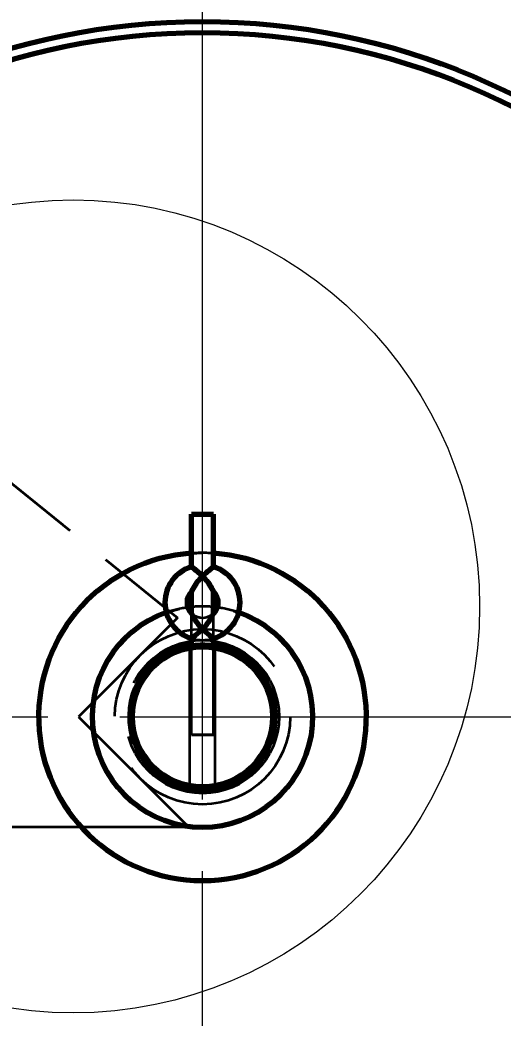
# Model space of a CAD drawing. Header units: millimetres. Extents: x 0 to 2382, y 0 to 420.
# Drawn here: x 304.19 to 312.95, y 225.54 to 243.63 of the extents above; entities that cross this region are included whole.
import ezdxf

# ---------------------------------------------------------------- set-up
doc = ezdxf.new("R2010")
doc.units = ezdxf.units.MM
doc.linetypes.add('IRAM-E-TRAZOS', pattern=[5, 4, -1])
doc.linetypes.add('IRAM-F-TRAZO-PUNTO', pattern=[20, 15, -2, 1, -2])
for name, color, linetype, lineweight in [('01-VISIBLE', 7, 'CONTINUOUS', 70), ('02-OCULTA', 4, 'IRAM-E-TRAZOS', 35), ('03-EJE', 1, 'IRAM-F-TRAZO-PUNTO', 18), ('04-COTA', 3, 'CONTINUOUS', 18), ('08-FINA', 5, 'CONTINUOUS', 18)]:
    doc.layers.add(name, color=color, linetype=linetype, lineweight=lineweight)
doc.styles.add('ISO3098', font='isocpeur.ttf')
doc.dimstyles.new('FLAMA-IRAM', dxfattribs={"dimtxt": 3.5, "dimasz": 3.5, "dimexe": 2, "dimexo": 1.5, "dimgap": 1, "dimtad": 1, "dimdec": 1, "dimtxsty": 'ISO3098', "dimblk": 'IRAM_FLECHA', "dimblk1": 'IRAM_FLECHA', "dimblk2": 'IRAM_FLECHA', "dimcen": 2.5, "dimclrd": 256, "dimclre": 256, "dimclrt": 256, "dimazin": 3, "dimtfac": 1, "dimtmove": 0, "dimatfit": 3, "dimlwd": 18, "dimlwe": 18})

# ---------------------------------------------------------------- blocks, each defined once
blk = doc.blocks.new('IRAM_FLECHA')
blk.add_solid([(0, 0), (-1, 0.125), (-1, -0.125)])

msp = doc.modelspace()

# ---------------------------------------------------------------- linework, layer by layer
at = {"layer": '01-VISIBLE'}
for p, q in [((307.3, 233.72), (307.3, 234.67)), ((307.7, 233.72), (307.7, 234.67)), ((307.3, 232.874), (307.3, 233.266)), ((307.7, 232.874), (307.7, 233.266)), ((307.3, 232.254), (307.3, 232.42)), ((307.7, 232.254), (307.7, 232.42))]:
    msp.add_line(p, q, dxfattribs=at)
for points in [[(307.3, 234.67), (307.35, 234.67), (307.4, 234.67), (307.45, 234.67), (307.5, 234.67), (307.55, 234.67), (307.6, 234.67), (307.65, 234.67), (307.7, 234.67)], [(307.3, 233.72), (307.335, 233.694), (307.369, 233.666), (307.403, 233.639), (307.436, 233.61), (307.469, 233.58), (307.5, 233.55)], [(307.3, 233.72), (307.307, 233.715), (307.314, 233.71), (307.32, 233.705), (307.327, 233.7), (307.334, 233.695), (307.34, 233.689)], [(307.5, 233.55), (307.46, 233.508), (307.422, 233.464), (307.386, 233.418), (307.353, 233.369), (307.324, 233.319), (307.3, 233.266)], [(307.352, 233.681), (307.377, 233.66), (307.403, 233.639), (307.428, 233.618), (307.452, 233.596), (307.476, 233.573), (307.5, 233.55)], [(307.5, 233.55), (307.531, 233.58), (307.564, 233.61), (307.597, 233.639), (307.631, 233.666), (307.665, 233.694), (307.7, 233.72)], [(307.7, 233.266), (307.676, 233.319), (307.647, 233.369), (307.614, 233.418), (307.578, 233.464), (307.54, 233.508), (307.5, 233.55)], [(307.7, 233.72), (307.692, 233.714), (307.683, 233.708), (307.675, 233.701), (307.667, 233.695), (307.659, 233.689), (307.65, 233.682)], [(307.362, 233.382), (307.362, 233.382), (307.362, 233.383), (307.362, 233.383), (307.362, 233.383), (307.362, 233.383), (307.362, 233.383)], [(307.366, 233.39), (307.367, 233.39), (307.367, 233.391), (307.368, 233.392), (307.368, 233.392), (307.369, 233.393), (307.369, 233.394)], [(307.385, 233.416), (307.385, 233.417), (307.386, 233.418), (307.387, 233.419), (307.388, 233.421), (307.389, 233.422), (307.39, 233.423)], [(307.608, 233.426), (307.612, 233.42), (307.616, 233.414), (307.621, 233.408), (307.625, 233.402), (307.629, 233.396), (307.633, 233.39)], [(307.634, 233.389), (307.635, 233.388), (307.635, 233.388), (307.635, 233.387), (307.636, 233.387), (307.636, 233.386), (307.636, 233.386)], [(307.637, 233.384), (307.637, 233.384), (307.637, 233.384), (307.637, 233.384), (307.637, 233.384), (307.638, 233.384), (307.638, 233.383)], [(307.3, 233.266), (307.266, 233.224), (307.241, 233.176), (307.225, 233.124), (307.22, 233.07), (307.225, 233.016), (307.241, 232.964), (307.266, 232.916), (307.3, 232.874)], [(307.3, 233.266), (307.303, 233.272), (307.305, 233.279), (307.308, 233.285), (307.311, 233.291), (307.314, 233.297), (307.317, 233.304)], [(307.319, 233.308), (307.319, 233.309), (307.32, 233.31), (307.32, 233.31), (307.321, 233.311), (307.321, 233.312), (307.321, 233.313)], [(307.323, 233.316), (307.324, 233.317), (307.324, 233.317), (307.324, 233.318), (307.324, 233.318), (307.324, 233.319), (307.325, 233.319)], [(307.334, 233.336), (307.334, 233.336), (307.334, 233.337), (307.334, 233.337), (307.334, 233.337), (307.334, 233.337), (307.334, 233.337)], [(307.344, 233.354), (307.344, 233.354), (307.344, 233.354), (307.344, 233.354), (307.344, 233.354), (307.344, 233.354), (307.344, 233.354)], [(307.656, 233.354), (307.657, 233.352), (307.658, 233.35), (307.659, 233.348), (307.661, 233.346), (307.662, 233.344), (307.663, 233.342)], [(307.665, 233.338), (307.666, 233.336), (307.667, 233.334), (307.668, 233.332), (307.669, 233.33), (307.67, 233.328), (307.671, 233.327)], [(307.672, 233.326), (307.672, 233.326), (307.672, 233.326), (307.672, 233.326), (307.672, 233.326), (307.672, 233.326), (307.672, 233.326)], [(307.672, 233.326), (307.672, 233.326), (307.672, 233.326), (307.672, 233.326), (307.672, 233.326), (307.672, 233.326), (307.672, 233.326)], [(307.672, 233.325), (307.672, 233.325), (307.672, 233.325), (307.672, 233.325), (307.672, 233.325), (307.672, 233.325), (307.672, 233.325)], [(307.672, 233.325), (307.672, 233.325), (307.672, 233.325), (307.673, 233.324), (307.673, 233.324), (307.673, 233.324), (307.673, 233.324)], [(307.673, 233.324), (307.673, 233.324), (307.673, 233.324), (307.673, 233.324), (307.673, 233.324), (307.673, 233.324), (307.673, 233.324)], [(307.673, 233.323), (307.673, 233.323), (307.673, 233.323), (307.673, 233.323), (307.673, 233.323), (307.673, 233.323), (307.673, 233.323)], [(307.673, 233.323), (307.673, 233.323), (307.673, 233.323), (307.673, 233.323), (307.673, 233.323), (307.673, 233.323), (307.673, 233.323)], [(307.674, 233.323), (307.674, 233.323), (307.674, 233.323), (307.674, 233.323), (307.674, 233.323), (307.674, 233.323), (307.674, 233.323)], [(307.674, 233.322), (307.674, 233.322), (307.674, 233.322), (307.674, 233.322), (307.674, 233.322), (307.674, 233.322), (307.674, 233.322)], [(307.674, 233.322), (307.674, 233.322), (307.674, 233.322), (307.674, 233.322), (307.674, 233.322), (307.674, 233.322), (307.674, 233.322)], [(307.674, 233.322), (307.674, 233.322), (307.674, 233.322), (307.674, 233.322), (307.674, 233.322), (307.674, 233.322), (307.674, 233.322)], [(307.674, 233.321), (307.674, 233.321), (307.674, 233.321), (307.674, 233.321), (307.674, 233.321), (307.674, 233.321), (307.674, 233.321)], [(307.674, 233.321), (307.674, 233.321), (307.674, 233.321), (307.674, 233.321), (307.674, 233.321), (307.674, 233.321), (307.674, 233.321)], [(307.675, 233.321), (307.675, 233.321), (307.675, 233.321), (307.675, 233.321), (307.675, 233.321), (307.675, 233.321), (307.675, 233.321)], [(307.683, 233.304), (307.686, 233.297), (307.689, 233.291), (307.692, 233.285), (307.695, 233.279), (307.697, 233.272), (307.7, 233.266)], [(307.7, 233.266), (307.734, 233.224), (307.759, 233.176), (307.775, 233.124), (307.78, 233.07), (307.775, 233.016), (307.759, 232.964), (307.734, 232.916), (307.7, 232.874)], [(307.701, 233.265), (307.734, 233.223), (307.759, 233.175), (307.775, 233.123), (307.78, 233.07), (307.775, 233.016), (307.759, 232.964), (307.734, 232.916), (307.7, 232.874)], [(307.3, 232.874), (307.324, 232.821), (307.353, 232.771), (307.386, 232.722), (307.422, 232.676), (307.46, 232.632), (307.5, 232.59)], [(307.5, 232.59), (307.54, 232.632), (307.578, 232.676), (307.614, 232.722), (307.647, 232.771), (307.676, 232.821), (307.7, 232.874)], [(307.5, 232.59), (307.469, 232.56), (307.436, 232.53), (307.403, 232.501), (307.369, 232.474), (307.335, 232.446), (307.3, 232.42)], [(307.7, 232.42), (307.665, 232.446), (307.631, 232.474), (307.597, 232.501), (307.564, 232.53), (307.531, 232.56), (307.5, 232.59)], [(307.487, 232.27), (307.489, 232.27), (307.491, 232.27), (307.494, 232.27), (307.496, 232.27), (307.498, 232.27), (307.5, 232.27)], [(307.5, 232.27), (307.53, 232.27), (307.559, 232.269), (307.589, 232.267), (307.618, 232.264), (307.648, 232.261), (307.677, 232.258)]]:
    msp.add_lwpolyline(points, dxfattribs=at)
for radius in [17.5, 12.6, 12.4, 1.27]:
    msp.add_circle((307.5, 231), radius, dxfattribs=at)
for centre, radius, start, end in [((307.5, 231), 2.97, 93.8612, -90), ((307.5, 231), 2.97, -90, 86.1388), ((307.5, 233.07), 0.68, 107.1046, -107.1046), ((307.5, 233.07), 0.68, -72.8954, 72.8954), ((307.5, 231), 2, 109.1354, 70.8646), ((307.5, 231), 2, 95.7392, 97.6399), ((307.5, 231), 2, 82.3601, 84.2608), ((307.5, 231), 1.32, 98.7147, 81.2853)]:
    msp.add_arc(centre, radius, start, end, dxfattribs=at)
at = {"layer": '02-OCULTA'}
for p, q in [((301.854, 237), (307.049, 232.794)), ((301.854, 237), (307.049, 232.794)), ((301.986, 236.894), (307.049, 232.794)), ((301.986, 236.894), (307.049, 232.794)), ((307.3, 233.72), (307.3, 234.67)), ((307.7, 233.72), (307.7, 234.67)), ((307.3, 232.874), (307.3, 233.266)), ((307.7, 232.874), (307.7, 233.266)), ((307.3, 232.42), (307.3, 232.874)), ((307.3, 232.42), (307.3, 232.874)), ((307.7, 232.42), (307.7, 232.874)), ((307.7, 232.42), (307.7, 232.874)), ((307.049, 232.794), (305.255, 231)), ((307.049, 232.794), (305.255, 231)), ((307.049, 232.794), (305.255, 231)), ((307.049, 232.794), (305.255, 231)), ((307.3, 230.67), (307.3, 232.42)), ((307.7, 230.67), (307.7, 232.42)), ((307.27, 229.751), (307.27, 232.249)), ((307.27, 229.751), (307.27, 232.249)), ((307.3, 230.67), (307.3, 232.254)), ((307.7, 230.67), (307.7, 232.254)), ((307.73, 229.751), (307.73, 232.249)), ((307.73, 229.751), (307.73, 232.249)), ((305.255, 231), (307.255, 229)), ((305.255, 231), (307.255, 229)), ((305.255, 231), (307.255, 229)), ((305.255, 231), (307.255, 229)), ((307.255, 229), (301.718, 229)), ((307.255, 229), (301.718, 229)), ((307.255, 229), (301.986, 229)), ((307.255, 229), (301.986, 229))]:
    msp.add_line(p, q, dxfattribs=at)
for points in [[(307.5, 234.67), (307.467, 234.67), (307.433, 234.67), (307.4, 234.67), (307.367, 234.67), (307.333, 234.67), (307.3, 234.67)], [(307.3, 234.67), (307.35, 234.67), (307.4, 234.67), (307.45, 234.67), (307.5, 234.67), (307.55, 234.67), (307.6, 234.67), (307.65, 234.67), (307.7, 234.67)], [(307.5, 234.67), (307.467, 234.67), (307.433, 234.67), (307.4, 234.67), (307.367, 234.67), (307.333, 234.67), (307.3, 234.67)], [(307.7, 234.67), (307.667, 234.67), (307.633, 234.67), (307.6, 234.67), (307.567, 234.67), (307.533, 234.67), (307.5, 234.67)], [(307.7, 234.67), (307.667, 234.67), (307.633, 234.67), (307.6, 234.67), (307.567, 234.67), (307.533, 234.67), (307.5, 234.67)], [(307.3, 233.72), (307.335, 233.694), (307.369, 233.666), (307.403, 233.639), (307.436, 233.61), (307.469, 233.58), (307.5, 233.55)], [(307.3, 233.72), (307.335, 233.694), (307.369, 233.666), (307.403, 233.639), (307.436, 233.61), (307.469, 233.58), (307.5, 233.55)], [(307.5, 233.55), (307.46, 233.508), (307.422, 233.464), (307.386, 233.418), (307.353, 233.369), (307.324, 233.319), (307.3, 233.266)], [(307.3, 233.266), (307.324, 233.319), (307.353, 233.369), (307.386, 233.418), (307.422, 233.464), (307.46, 233.508), (307.5, 233.55)], [(307.34, 233.689), (307.342, 233.688), (307.344, 233.687), (307.346, 233.685), (307.348, 233.684), (307.35, 233.682), (307.352, 233.681)], [(307.39, 233.423), (307.407, 233.445), (307.424, 233.467), (307.442, 233.488), (307.461, 233.509), (307.48, 233.53), (307.5, 233.55)], [(307.7, 233.72), (307.665, 233.694), (307.631, 233.666), (307.597, 233.639), (307.564, 233.61), (307.531, 233.58), (307.5, 233.55)], [(307.5, 233.55), (307.531, 233.58), (307.564, 233.61), (307.597, 233.639), (307.631, 233.666), (307.665, 233.694), (307.7, 233.72)], [(307.65, 233.682), (307.624, 233.661), (307.599, 233.64), (307.573, 233.618), (307.548, 233.596), (307.524, 233.573), (307.5, 233.55)], [(307.5, 233.55), (307.54, 233.508), (307.578, 233.464), (307.614, 233.418), (307.647, 233.369), (307.676, 233.319), (307.7, 233.266)], [(307.7, 233.266), (307.676, 233.319), (307.647, 233.369), (307.614, 233.418), (307.578, 233.464), (307.54, 233.508), (307.5, 233.55)], [(307.5, 233.55), (307.519, 233.53), (307.538, 233.511), (307.556, 233.49), (307.574, 233.469), (307.591, 233.448), (307.608, 233.426)], [(307.344, 233.354), (307.347, 233.359), (307.35, 233.364), (307.353, 233.368), (307.356, 233.373), (307.359, 233.378), (307.362, 233.382)], [(307.362, 233.383), (307.363, 233.384), (307.364, 233.385), (307.364, 233.386), (307.365, 233.387), (307.366, 233.389), (307.366, 233.39)], [(307.369, 233.394), (307.372, 233.397), (307.374, 233.401), (307.377, 233.405), (307.379, 233.409), (307.382, 233.412), (307.385, 233.416)], [(307.633, 233.39), (307.633, 233.39), (307.634, 233.39), (307.634, 233.389), (307.634, 233.389), (307.634, 233.389), (307.634, 233.389)], [(307.636, 233.386), (307.636, 233.385), (307.637, 233.385), (307.637, 233.385), (307.637, 233.385), (307.637, 233.385), (307.637, 233.384)], [(307.638, 233.383), (307.641, 233.379), (307.644, 233.374), (307.647, 233.369), (307.65, 233.364), (307.653, 233.359), (307.656, 233.354)], [(307.3, 233.266), (307.266, 233.224), (307.241, 233.176), (307.225, 233.124), (307.22, 233.07), (307.225, 233.016), (307.241, 232.964), (307.266, 232.916), (307.3, 232.874)], [(307.701, 233.265), (307.732, 233.226), (307.757, 233.182), (307.772, 233.134), (307.78, 233.085), (307.778, 233.034), (307.767, 232.985), (307.747, 232.939), (307.72, 232.897), (307.685, 232.86), (307.645, 232.83), (307.599, 232.808), (307.551, 232.795), (307.501, 232.79), (307.451, 232.794), (307.402, 232.808), (307.357, 232.829), (307.316, 232.859), (307.281, 232.895), (307.253, 232.937), (307.234, 232.984), (307.222, 233.033), (307.22, 233.083), (307.227, 233.133), (307.243, 233.181), (307.267, 233.225), (307.298, 233.264)], [(307.7, 232.874), (307.661, 232.841), (307.616, 232.815), (307.567, 232.798), (307.516, 232.79), (307.465, 232.792), (307.414, 232.803), (307.367, 232.824), (307.324, 232.852), (307.287, 232.888), (307.257, 232.93), (307.236, 232.977), (307.223, 233.027), (307.22, 233.078), (307.226, 233.13), (307.242, 233.179), (307.266, 233.224), (307.298, 233.264)], [(307.317, 233.304), (307.317, 233.304), (307.318, 233.305), (307.318, 233.306), (307.318, 233.306), (307.319, 233.307), (307.319, 233.308)], [(307.321, 233.313), (307.322, 233.313), (307.322, 233.314), (307.322, 233.315), (307.323, 233.315), (307.323, 233.316), (307.323, 233.316)], [(307.325, 233.319), (307.326, 233.322), (307.328, 233.325), (307.329, 233.328), (307.331, 233.331), (307.332, 233.334), (307.334, 233.336)], [(307.334, 233.337), (307.336, 233.34), (307.337, 233.343), (307.339, 233.345), (307.341, 233.348), (307.342, 233.351), (307.344, 233.354)], [(307.663, 233.342), (307.663, 233.341), (307.664, 233.341), (307.664, 233.34), (307.664, 233.339), (307.665, 233.339), (307.665, 233.338)], [(307.671, 233.327), (307.672, 233.326), (307.672, 233.326), (307.672, 233.326), (307.672, 233.326), (307.672, 233.326), (307.672, 233.326)], [(307.672, 233.326), (307.672, 233.326), (307.672, 233.326), (307.672, 233.326), (307.672, 233.326), (307.672, 233.326), (307.672, 233.326)], [(307.672, 233.326), (307.672, 233.325), (307.672, 233.325), (307.672, 233.325), (307.672, 233.325), (307.672, 233.325), (307.672, 233.325)], [(307.672, 233.325), (307.672, 233.325), (307.672, 233.325), (307.672, 233.325), (307.672, 233.325), (307.672, 233.325), (307.672, 233.325)], [(307.673, 233.324), (307.673, 233.324), (307.673, 233.324), (307.673, 233.324), (307.673, 233.324), (307.673, 233.324), (307.673, 233.324)], [(307.673, 233.324), (307.673, 233.324), (307.673, 233.324), (307.673, 233.324), (307.673, 233.323), (307.673, 233.323), (307.673, 233.323)], [(307.673, 233.323), (307.673, 233.323), (307.673, 233.323), (307.673, 233.323), (307.673, 233.323), (307.673, 233.323), (307.673, 233.323)], [(307.673, 233.323), (307.673, 233.323), (307.673, 233.323), (307.673, 233.323), (307.673, 233.323), (307.673, 233.323), (307.674, 233.323)], [(307.674, 233.323), (307.674, 233.323), (307.674, 233.323), (307.674, 233.322), (307.674, 233.322), (307.674, 233.322), (307.674, 233.322)], [(307.674, 233.322), (307.674, 233.322), (307.674, 233.322), (307.674, 233.322), (307.674, 233.322), (307.674, 233.322), (307.674, 233.322)], [(307.674, 233.322), (307.674, 233.322), (307.674, 233.322), (307.674, 233.322), (307.674, 233.322), (307.674, 233.322), (307.674, 233.322)], [(307.674, 233.322), (307.674, 233.322), (307.674, 233.321), (307.674, 233.321), (307.674, 233.321), (307.674, 233.321), (307.674, 233.321)], [(307.674, 233.321), (307.674, 233.321), (307.674, 233.321), (307.674, 233.321), (307.674, 233.321), (307.674, 233.321), (307.674, 233.321)], [(307.674, 233.321), (307.674, 233.321), (307.675, 233.321), (307.675, 233.321), (307.675, 233.321), (307.675, 233.321), (307.675, 233.321)], [(307.675, 233.321), (307.676, 233.318), (307.678, 233.315), (307.679, 233.312), (307.68, 233.309), (307.682, 233.306), (307.683, 233.304)], [(307.7, 233.266), (307.734, 233.224), (307.759, 233.176), (307.775, 233.124), (307.78, 233.07), (307.775, 233.016), (307.759, 232.964), (307.734, 232.916), (307.7, 232.874)], [(307.5, 232.59), (307.46, 232.632), (307.422, 232.676), (307.386, 232.722), (307.353, 232.771), (307.324, 232.821), (307.3, 232.874)], [(307.3, 232.874), (307.324, 232.821), (307.353, 232.771), (307.386, 232.722), (307.422, 232.676), (307.46, 232.632), (307.5, 232.59)], [(307.5, 232.59), (307.46, 232.632), (307.422, 232.676), (307.386, 232.722), (307.353, 232.771), (307.324, 232.821), (307.3, 232.874)], [(307.5, 232.59), (307.54, 232.632), (307.578, 232.676), (307.614, 232.722), (307.647, 232.771), (307.676, 232.821), (307.7, 232.874)], [(307.7, 232.874), (307.676, 232.821), (307.647, 232.771), (307.614, 232.722), (307.578, 232.676), (307.54, 232.632), (307.5, 232.59)], [(307.7, 232.874), (307.676, 232.821), (307.647, 232.771), (307.614, 232.722), (307.578, 232.676), (307.54, 232.632), (307.5, 232.59)], [(307.3, 232.42), (307.335, 232.446), (307.369, 232.474), (307.403, 232.501), (307.436, 232.53), (307.469, 232.56), (307.5, 232.59)], [(307.5, 232.59), (307.469, 232.56), (307.436, 232.53), (307.403, 232.501), (307.369, 232.474), (307.335, 232.446), (307.3, 232.42)], [(307.3, 232.42), (307.335, 232.446), (307.369, 232.474), (307.403, 232.501), (307.436, 232.53), (307.469, 232.56), (307.5, 232.59)], [(307.7, 232.42), (307.665, 232.446), (307.631, 232.474), (307.597, 232.501), (307.564, 232.53), (307.531, 232.56), (307.5, 232.59)], [(307.7, 232.42), (307.665, 232.446), (307.631, 232.474), (307.597, 232.501), (307.564, 232.53), (307.531, 232.56), (307.5, 232.59)], [(307.7, 232.42), (307.665, 232.446), (307.631, 232.474), (307.597, 232.501), (307.564, 232.53), (307.531, 232.56), (307.5, 232.59)], [(307.5, 232.27), (307.461, 232.269), (307.423, 232.268), (307.385, 232.265), (307.346, 232.261), (307.308, 232.255), (307.27, 232.249)], [(307.27, 232.249), (307.308, 232.255), (307.346, 232.261), (307.385, 232.265), (307.423, 232.268), (307.461, 232.269), (307.5, 232.27)], [(307.5, 232.27), (307.461, 232.269), (307.423, 232.268), (307.385, 232.265), (307.346, 232.261), (307.308, 232.255), (307.27, 232.249)], [(307.27, 232.249), (307.306, 232.255), (307.342, 232.26), (307.378, 232.264), (307.414, 232.267), (307.451, 232.269), (307.487, 232.27)], [(307.73, 232.249), (307.692, 232.255), (307.654, 232.261), (307.615, 232.265), (307.577, 232.268), (307.539, 232.269), (307.5, 232.27)], [(307.5, 232.27), (307.539, 232.269), (307.577, 232.268), (307.615, 232.265), (307.654, 232.261), (307.692, 232.255), (307.73, 232.249)], [(307.73, 232.249), (307.692, 232.255), (307.654, 232.261), (307.615, 232.265), (307.577, 232.268), (307.539, 232.269), (307.5, 232.27)], [(307.677, 232.258), (307.686, 232.256), (307.695, 232.255), (307.703, 232.254), (307.712, 232.252), (307.721, 232.251), (307.73, 232.249)], [(307.5, 230.67), (307.467, 230.67), (307.433, 230.67), (307.4, 230.67), (307.367, 230.67), (307.333, 230.67), (307.3, 230.67)], [(307.3, 230.67), (307.35, 230.67), (307.4, 230.67), (307.45, 230.67), (307.5, 230.67), (307.55, 230.67), (307.6, 230.67), (307.65, 230.67), (307.7, 230.67)], [(307.5, 230.67), (307.467, 230.67), (307.433, 230.67), (307.4, 230.67), (307.367, 230.67), (307.333, 230.67), (307.3, 230.67)], [(307.3, 230.67), (307.35, 230.67), (307.4, 230.67), (307.45, 230.67), (307.5, 230.67), (307.55, 230.67), (307.6, 230.67), (307.65, 230.67), (307.7, 230.67)], [(307.7, 230.67), (307.667, 230.67), (307.633, 230.67), (307.6, 230.67), (307.567, 230.67), (307.533, 230.67), (307.5, 230.67)], [(307.7, 230.67), (307.667, 230.67), (307.633, 230.67), (307.6, 230.67), (307.567, 230.67), (307.533, 230.67), (307.5, 230.67)], [(307.5, 229.73), (307.461, 229.731), (307.423, 229.732), (307.385, 229.735), (307.346, 229.739), (307.308, 229.745), (307.27, 229.751)], [(307.27, 229.751), (307.321, 229.743), (307.372, 229.736), (307.423, 229.732), (307.474, 229.73), (307.526, 229.73), (307.577, 229.732), (307.628, 229.736), (307.679, 229.743), (307.73, 229.751)], [(307.5, 229.73), (307.461, 229.731), (307.423, 229.732), (307.385, 229.735), (307.346, 229.739), (307.308, 229.745), (307.27, 229.751)], [(307.27, 229.751), (307.321, 229.743), (307.372, 229.736), (307.423, 229.732), (307.474, 229.73), (307.526, 229.73), (307.577, 229.732), (307.628, 229.736), (307.679, 229.743), (307.73, 229.751)], [(307.73, 229.751), (307.692, 229.745), (307.654, 229.739), (307.615, 229.735), (307.577, 229.732), (307.539, 229.731), (307.5, 229.73)], [(307.73, 229.751), (307.692, 229.745), (307.654, 229.739), (307.615, 229.735), (307.577, 229.732), (307.539, 229.731), (307.5, 229.73)]]:
    msp.add_lwpolyline(points, dxfattribs=at)
for radius in [17.5, 17.5, 17.5, 12.6, 12.6, 12.6, 12.6, 12.6, 12.6, 12.6, 12.4, 12.4, 12.4, 12.4, 12.4, 12.4, 12.4, 2.97, 2.97, 2.97, 2.97, 2.97, 2.97, 2.97, 2, 2, 2, 2, 2, 2, 2, 1.588, 1.588, 1.388, 1.388, 1.32, 1.32, 1.32, 1.32, 1.32, 1.32, 1.32, 1.32, 1.32, 1.32, 1.32, 1.27]:
    msp.add_circle((307.5, 231), radius, dxfattribs=at)
for centre, radius, start, end in [((307.5, 231), 2.97, 86.1388, 93.8612), ((307.5, 233.07), 0.68, 107.1046, -107.1046), ((307.5, 233.07), 0.68, -72.8954, 72.8954), ((307.5, 231), 2, 90, 95.7392), ((307.5, 231), 2, 84.2608, 90), ((307.5, 231), 2, 97.6399, 109.1354), ((307.5, 231), 2, 70.8646, 82.3601), ((307.5, 233.07), 0.68, -107.1046, -72.8954), ((307.5, 233.07), 0.68, -107.1046, -72.8954), ((307.5, 231), 1.32, 90, 98.7147), ((307.5, 231), 1.32, 81.2853, 90)]:
    msp.add_arc(centre, radius, start, end, dxfattribs=at)
at = {"layer": '03-EJE'}
for p, q in [((307.5, 209.5), (307.5, 252.5)), ((307.5, 213.2), (307.5, 248.8)), ((286, 231), (329, 231)), ((289.7, 231), (325.3, 231))]:
    msp.add_line(p, q, dxfattribs=at)
at = {"layer": '08-FINA'}
msp.add_circle((305.155, 233), 7.367, dxfattribs=at)

# ---------------------------------------------------------------- dimensions: what is measured, and where the dimension line sits
at = {"layer": '04-COTA'}
msp.add_linear_dim(base=(290, 204.5), p1=(290, 231), p2=(325, 231), dimstyle='FLAMA-IRAM', override={"dimlfac": 10, "dimpost": '%%c<>'}, dxfattribs=at).render()

doc.saveas('drawing.dxf')
